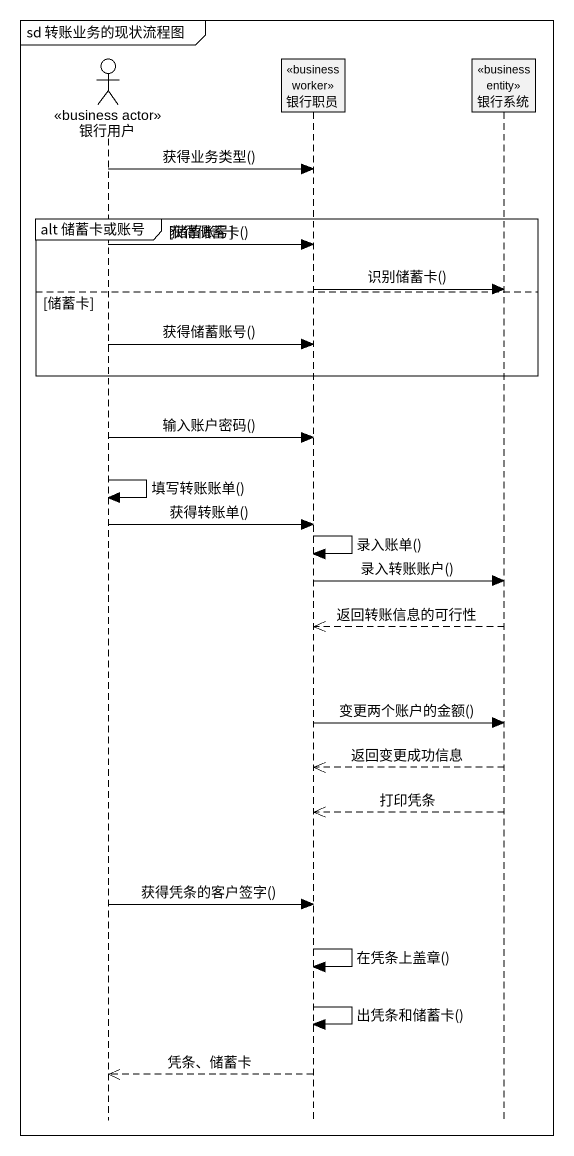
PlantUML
@startuml
mainframe sd 转账业务的现状流程图
hide footbox
actor 银行用户 <<business actor>>
participant 银行职员 <<business worker>>
participant 银行系统 <<business entity>>

银行用户 -> 银行职员 : 获得业务类型()
group alt 储蓄卡或账号 [储蓄账号]
  银行用户 -> 银行职员 : 获得储蓄卡()
  银行职员 -> 银行系统 : 识别储蓄卡()
else 储蓄卡
  银行用户 -> 银行职员 : 获得储蓄账号()
end
银行用户 -> 银行职员 : 输入账户密码()
银行用户 -> 银行用户 : 填写转账账单()
银行用户 -> 银行职员 : 获得转账单()
银行职员 -> 银行职员 : 录入账单()
银行职员 -> 银行系统 : 录入转账账户()
银行系统 -->> 银行职员 : 返回转账信息的可行性
银行职员 -> 银行系统 : 变更两个账户的金额()
银行系统 -->> 银行职员 : 返回变更成功信息
银行系统 -->> 银行职员 : 打印凭条
银行用户 -> 银行职员 : 获得凭条的客户签字()
银行职员 -> 银行职员 : 在凭条上盖章()
银行职员 -> 银行职员 : 出凭条和储蓄卡()
银行职员 -->> 银行用户 : 凭条、储蓄卡
@enduml
